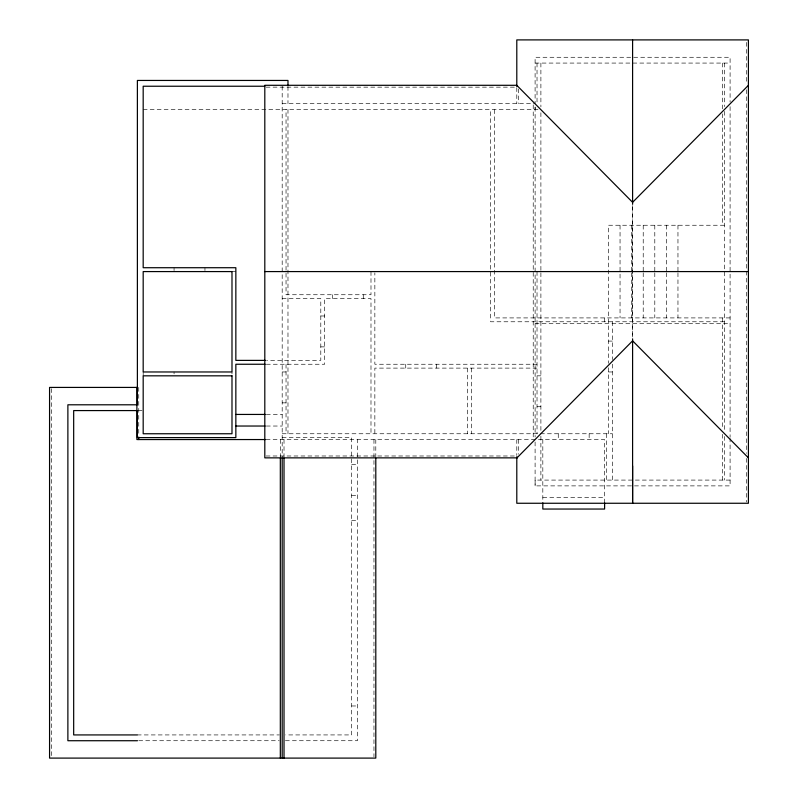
<?xml version="1.0" encoding="UTF-8"?>
<svg xmlns="http://www.w3.org/2000/svg" width="798" height="798" viewBox="0 0 798 798"><rect width="100%" height="100%" fill="white"/><g stroke="black" fill="none" stroke-linecap="round" stroke-linejoin="round"><path stroke-width="0.6" stroke-dasharray="3.99 2.99" d="M535.099 63.072L730.09 63.072M266.053 87.152L515.528 87.152M282.183 103.61L535.099 103.61L535.099 57.276L730.09 57.276L730.09 102.134M143.181 109.406L539.927 109.406M724.305 225.245L608.465 225.245L608.465 363.319M232.956 271.579L235.849 271.579M282.183 298.602L320.796 298.602L320.796 360.387L266.622 360.387M320.796 315.978L324.656 315.978M730.09 317.913L494.551 317.913L494.551 109.406M724.305 321.774L490.69 321.774L490.69 109.406M535.109 323.709L730.09 323.709M608.465 341.085L612.325 341.085M320.796 346.871L324.656 346.871M266.333 364.247L324.656 364.247L324.656 298.602L370.99 298.602L370.99 433.753M537.024 364.247L374.851 364.247L374.851 272.816M537.024 368.107L374.851 368.107L374.851 433.753M282.183 371.968L286.043 371.968M608.465 371.968L612.325 371.968M537.024 375.828L540.894 375.828M282.183 402.86L286.043 402.86M537.024 406.721L540.894 406.721M138.543 410.581L142.014 410.581M266.333 414.441L282.183 414.441M266.333 426.032L282.183 426.032M282.183 433.753L612.325 433.753M282.183 437.613L351.689 437.613L351.689 734.928L285.614 734.928M266.113 439.548L535.099 439.548M538.431 439.548L604.605 439.548L604.605 502.092M266.053 455.997L515.747 455.997M351.689 464.645L357.474 464.645M730.09 480.087L535.109 480.087L535.109 485.882L730.09 485.882L730.09 438.531M351.689 495.528L357.474 495.528M542.82 497.463L604.605 497.463M351.689 520.635L357.474 520.635M351.689 705.971L357.474 705.971M137.256 734.928L279.38 734.928M138.722 740.724L279.18 740.724M285.395 740.724L357.474 740.724L357.474 439.548M746.529 42.394L746.529 83.491M746.529 89.725L746.529 453.434M746.529 458.411L746.529 502.012M730.09 106.633L730.09 437.284M724.305 63.072L724.305 106.633M724.305 111.351L724.305 431.538M724.305 436.456L724.305 480.087M722.37 63.072L722.37 108.877M722.37 113.825L722.37 225.245M722.37 317.913L722.37 429.334M722.37 434.282L722.37 480.087M677.961 225.245L677.961 271.579M677.961 272.796L677.961 317.913M666.38 225.245L666.38 271.579M666.38 272.796L666.38 317.913M654.799 225.245L654.799 271.579M654.799 272.796L654.799 317.913M643.218 225.245L643.218 271.579M643.218 272.796L643.218 317.913M631.627 225.245L631.627 271.579M631.627 272.796L631.627 317.913M620.046 225.245L620.046 317.913M612.325 321.774L612.325 359.619M612.325 364.157L612.325 480.087M608.465 367.738L608.465 433.753M606.53 433.753L606.53 480.087M604.605 317.913L604.605 323.709M589.153 433.753L589.153 439.548M558.261 433.753L558.261 439.548M542.82 439.548L542.82 502.092M540.894 63.072L540.894 106.962M540.894 112.718L540.894 271.579M540.894 272.816L540.894 431.299M540.894 436.187L540.894 480.087M537.024 63.072L537.024 103.311M537.024 271.579L537.024 433.753M535.109 107.341L535.109 437.055M535.099 106.962L535.099 109.406M535.099 441.982L535.099 485.882M533.224 104.857L533.224 438.301M518.67 88.907L518.67 103.61M518.67 439.548L518.67 454.242M516.795 87.68L516.795 103.61M516.795 439.548L516.795 455.468M471.389 368.107L471.389 433.753M467.528 368.107L467.528 433.753M436.636 364.247L436.636 368.107M405.743 364.247L405.743 368.107M375.798 439.548L375.798 456.965M373.963 439.548L373.963 756.853M370.99 271.579L370.99 294.741L286.043 294.741L286.043 109.406M363.27 294.741L363.27 298.602M332.377 294.741L332.377 298.602M287.978 86.543L287.978 103.61M287.978 109.406L287.978 433.753M286.043 364.247L286.043 433.753M284.018 439.548L284.018 456.965M282.183 86.234L282.183 456.965M280.327 439.548L280.327 456.965M231.989 371.968L231.989 373.903M204.956 267.719L204.956 270.612M174.064 267.719L174.064 270.612M174.064 371.968L174.064 373.903M143.181 371.968L143.181 375.828M138.752 387.419L138.752 435.818M51.421 388.656L51.421 756.853M632.595 205.565L632.595 337.594L632.595 205.565"/><path stroke-width="1.2" d="M632.595 465.892L632.595 503.259L632.595 338.841M516.795 458.062L632.595 340.826L748.434 457.862M748.434 85.296L632.595 202.323L516.765 85.296L264.806 85.296L264.806 457.862L516.994 457.862M264.806 86.234L143.181 86.234L143.181 267.719L235.849 267.719L235.849 360.387L265.395 360.387M264.806 271.579L748.434 271.579M265.116 364.247L235.849 364.247L235.849 437.613L137.386 437.613L137.386 410.581L73.675 410.581L73.675 734.928L137.256 734.928M137.515 387.419L49.566 387.419L49.566 758.1L375.798 758.1L375.798 458.212M235.849 414.441L265.116 414.441M235.849 426.032L265.116 426.032M265.495 439.548L136.897 439.548L136.897 387.419M137.485 740.724L67.88 740.724L67.88 404.795L137.386 404.795L137.386 80.448L287.978 80.448L287.978 85.316M632.595 39.9L632.595 204.318M604.605 502.84L604.605 509.044L542.82 509.044L542.82 502.84M516.795 86.453L516.795 39.9L748.404 39.9L748.404 503.259L516.795 503.259L516.795 456.695M284.018 458.212L284.018 758.1M282.183 458.212L282.183 758.1M280.327 458.212L280.327 758.1M138.752 437.065L138.752 439.548M231.989 271.579L143.181 271.579L143.181 371.968L231.989 371.968L231.989 271.579M231.989 375.828L143.181 375.828L143.181 433.753L231.989 433.753L231.989 375.828"/></g></svg>
